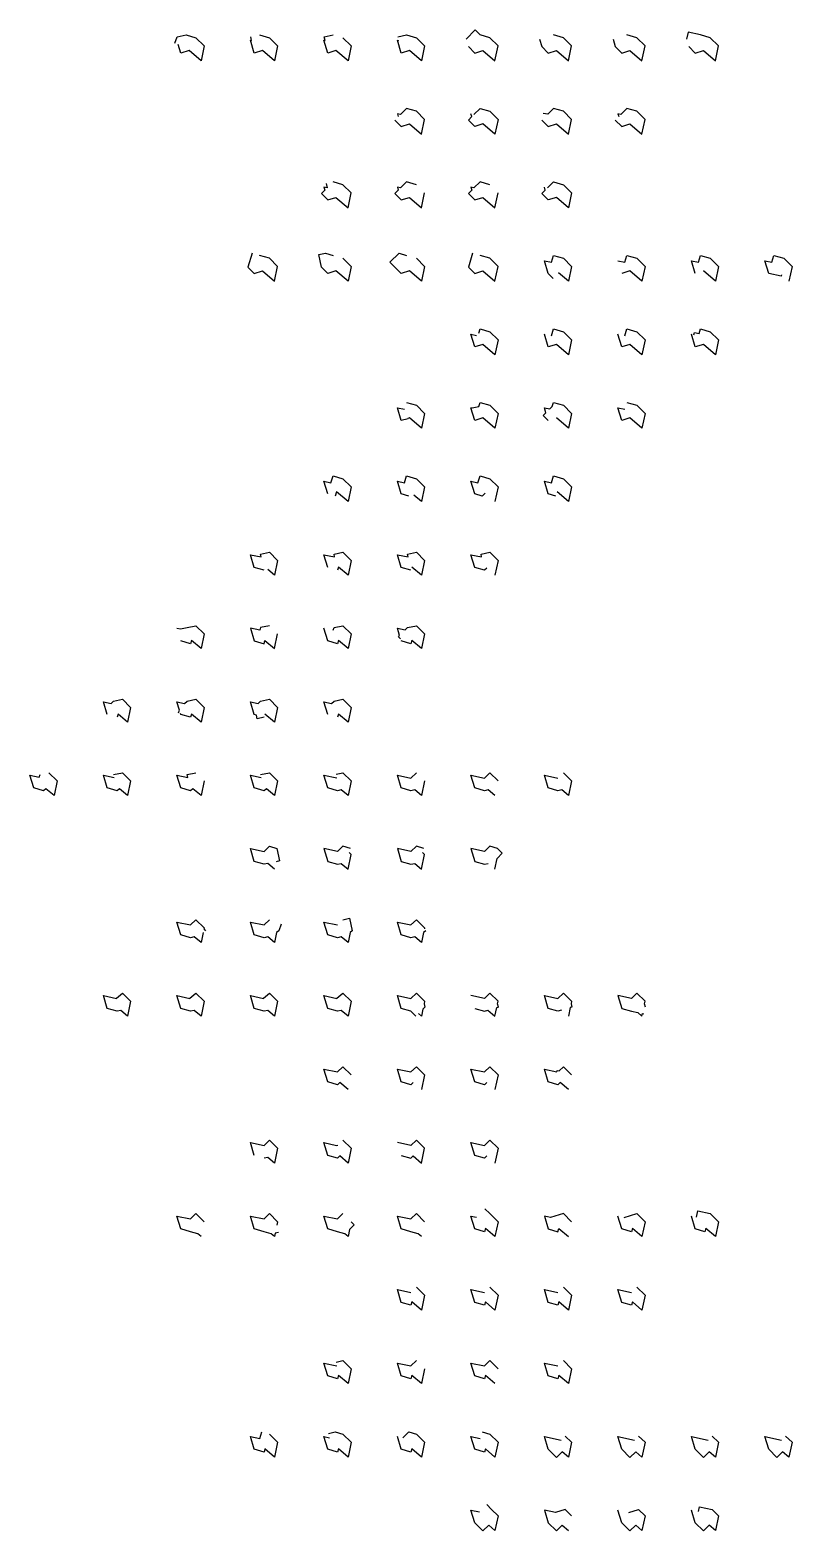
# Model space of a CAD drawing. Header units: inches. Extents: x -12292079.407 to -12292079.373, y 116895049.277 to 116895049.734.
# Drawn here: x -12292079.392 to -12292079.38475, y 116895049.30532 to 116895049.31959 of the extents above; entities that cross this region are included whole.
import ezdxf

# ---------------------------------------------------------------- set-up
doc = ezdxf.new("R2010")
doc.units = ezdxf.units.IN
doc.header["$MEASUREMENT"] = 0

msp = doc.modelspace()

# ---------------------------------------------------------------- linework, layer by layer
for points in [[(-12292079.387826, 116895049.319433), (-12292079.387766, 116895049.319372), (-12292079.387688, 116895049.319396), (-12292079.387574, 116895049.319299), (-12292079.387544, 116895049.319439), (-12292079.387622, 116895049.319517), (-12292079.387715, 116895049.319544), (-12292079.387762, 116895049.319591), (-12292079.387848, 116895049.319504)], [(-12292079.390618, 116895049.319465), (-12292079.390595, 116895049.319526), (-12292079.390511, 116895049.319544), (-12292079.390418, 116895049.319517), (-12292079.39034, 116895049.319439), (-12292079.390369, 116895049.319299), (-12292079.390483, 116895049.319396), (-12292079.390562, 116895049.319372), (-12292079.390586, 116895049.319452)], [(-12292079.38573, 116895049.319433), (-12292079.385669, 116895049.319372), (-12292079.385591, 116895049.319396), (-12292079.385477, 116895049.319299), (-12292079.385447, 116895049.319439), (-12292079.385526, 116895049.319517), (-12292079.385619, 116895049.319544), (-12292079.385737, 116895049.319569), (-12292079.385751, 116895049.319504)], [(-12292079.387127, 116895049.318734), (-12292079.387067, 116895049.318674), (-12292079.386989, 116895049.318697), (-12292079.386875, 116895049.3186), (-12292079.386845, 116895049.31874), (-12292079.386923, 116895049.318818), (-12292079.387017, 116895049.318845), (-12292079.387072, 116895049.318789), (-12292079.387114, 116895049.318798)], [(-12292079.389178, 116895049.318132), (-12292079.389169, 116895049.31809), (-12292079.38917, 116895049.318089), (-12292079.3892, 116895049.318095), (-12292079.389192, 116895049.318068), (-12292079.389224, 116895049.318035), (-12292079.389164, 116895049.317975), (-12292079.389086, 116895049.317998), (-12292079.388971, 116895049.317901), (-12292079.388942, 116895049.318041), (-12292079.38902, 116895049.318119), (-12292079.389113, 116895049.318146)], [(-12292079.38902, 116895049.31742), (-12292079.388942, 116895049.317342), (-12292079.388971, 116895049.317202), (-12292079.389086, 116895049.317299), (-12292079.389164, 116895049.317276), (-12292079.389224, 116895049.317336), (-12292079.38925, 116895049.317455), (-12292079.389185, 116895049.317468), (-12292079.389113, 116895049.317447)], [(-12292079.388321, 116895049.31742), (-12292079.388243, 116895049.317342), (-12292079.388272, 116895049.317202), (-12292079.388387, 116895049.317299), (-12292079.388465, 116895049.317276), (-12292079.388525, 116895049.317336), (-12292079.388572, 116895049.317382), (-12292079.388486, 116895049.317468), (-12292079.388414, 116895049.317447)], [(-12292079.38702, 116895049.317229), (-12292079.387067, 116895049.317276), (-12292079.387103, 116895049.317396), (-12292079.387036, 116895049.317382), (-12292079.387017, 116895049.317447), (-12292079.386923, 116895049.31742), (-12292079.386845, 116895049.317342), (-12292079.386875, 116895049.317202), (-12292079.386968, 116895049.317281)], [(-12292079.384849, 116895049.317262), (-12292079.384851, 116895049.317251), (-12292079.38497, 116895049.317276), (-12292079.385006, 116895049.317396), (-12292079.384939, 116895049.317382), (-12292079.38492, 116895049.317447), (-12292079.384827, 116895049.31742), (-12292079.384748, 116895049.317342), (-12292079.384778, 116895049.317202)], [(-12292079.387727, 116895049.316709), (-12292079.387715, 116895049.316748), (-12292079.387622, 116895049.316721), (-12292079.387544, 116895049.316643), (-12292079.387574, 116895049.316503), (-12292079.387688, 116895049.3166), (-12292079.387766, 116895049.316577), (-12292079.387802, 116895049.316697), (-12292079.38775, 116895049.316686)], [(-12292079.385681, 116895049.316692), (-12292079.385677, 116895049.316713), (-12292079.385632, 116895049.316703), (-12292079.385619, 116895049.316748), (-12292079.385526, 116895049.316721), (-12292079.385447, 116895049.316643), (-12292079.385477, 116895049.316503), (-12292079.385591, 116895049.3166), (-12292079.385669, 116895049.316577), (-12292079.385705, 116895049.316697)], [(-12292079.388414, 116895049.316049), (-12292079.388321, 116895049.316022), (-12292079.388243, 116895049.315944), (-12292079.388272, 116895049.315804), (-12292079.388387, 116895049.315901), (-12292079.388402, 116895049.315897), (-12292079.3884, 116895049.315892), (-12292079.388465, 116895049.315878), (-12292079.388501, 116895049.315998), (-12292079.388434, 116895049.315984)], [(-12292079.387067, 116895049.315878), (-12292079.387114, 116895049.315924), (-12292079.387088, 116895049.31595), (-12292079.387103, 116895049.315998), (-12292079.387051, 116895049.315987), (-12292079.387028, 116895049.31601), (-12292079.387017, 116895049.316049), (-12292079.386923, 116895049.316022), (-12292079.386845, 116895049.315944), (-12292079.386875, 116895049.315804), (-12292079.386989, 116895049.315901)], [(-12292079.388393, 116895049.315158), (-12292079.388465, 116895049.315179), (-12292079.388501, 116895049.315299), (-12292079.388434, 116895049.315285), (-12292079.388414, 116895049.31535), (-12292079.388321, 116895049.315323), (-12292079.388243, 116895049.315245), (-12292079.388272, 116895049.315105), (-12292079.388346, 116895049.315168)], [(-12292079.387667, 116895049.315185), (-12292079.387694, 116895049.315158), (-12292079.387766, 116895049.315179), (-12292079.387802, 116895049.315299), (-12292079.387735, 116895049.315285), (-12292079.387715, 116895049.31535), (-12292079.387622, 116895049.315323), (-12292079.387544, 116895049.315245), (-12292079.387574, 116895049.315105)], [(-12292079.38977, 116895049.314452), (-12292079.389863, 116895049.31448), (-12292079.389899, 116895049.3146), (-12292079.389797, 116895049.314579), (-12292079.389803, 116895049.314606), (-12292079.389719, 116895049.314624), (-12292079.389641, 116895049.314546), (-12292079.38967, 116895049.314406), (-12292079.389734, 116895049.31446)], [(-12292079.387652, 116895049.314473), (-12292079.387673, 116895049.314452), (-12292079.387766, 116895049.31448), (-12292079.387802, 116895049.3146), (-12292079.3877, 116895049.314579), (-12292079.387706, 116895049.314606), (-12292079.387622, 116895049.314624), (-12292079.387544, 116895049.314546), (-12292079.387574, 116895049.314406)], [(-12292079.390598, 116895049.313901), (-12292079.390563, 116895049.313894), (-12292079.390502, 116895049.313907), (-12292079.390418, 116895049.313925), (-12292079.39034, 116895049.313847), (-12292079.390369, 116895049.313707), (-12292079.39046, 116895049.313784), (-12292079.390469, 116895049.313754), (-12292079.390562, 116895049.313781)], [(-12292079.388471, 116895049.313802), (-12292079.38849, 116895049.313821), (-12292079.38848, 116895049.313832), (-12292079.388501, 116895049.313901), (-12292079.388426, 116895049.313886), (-12292079.388405, 116895049.313907), (-12292079.388321, 116895049.313925), (-12292079.388243, 116895049.313847), (-12292079.388272, 116895049.313707), (-12292079.388363, 116895049.313784), (-12292079.388372, 116895049.313754), (-12292079.388465, 116895049.313781)], [(-12292079.391261, 116895049.313082), (-12292079.391297, 116895049.313202), (-12292079.391225, 116895049.313187), (-12292079.3912, 116895049.313208), (-12292079.391117, 116895049.313226), (-12292079.391039, 116895049.313148), (-12292079.391068, 116895049.313008), (-12292079.391157, 116895049.313083), (-12292079.391168, 116895049.313055)], [(-12292079.390582, 116895049.313098), (-12292079.390573, 116895049.313121), (-12292079.390598, 116895049.313202), (-12292079.390526, 116895049.313187), (-12292079.390502, 116895049.313208), (-12292079.390418, 116895049.313226), (-12292079.39034, 116895049.313148), (-12292079.390369, 116895049.313008), (-12292079.39046, 116895049.313085), (-12292079.390469, 116895049.313055), (-12292079.390562, 116895049.313082), (-12292079.390565, 116895049.313091)], [(-12292079.38977, 116895049.313055), (-12292079.389834, 116895049.313041), (-12292079.389842, 116895049.313076), (-12292079.389863, 116895049.313082), (-12292079.389899, 116895049.313202), (-12292079.389827, 116895049.313187), (-12292079.389803, 116895049.313208), (-12292079.389719, 116895049.313226), (-12292079.389641, 116895049.313148), (-12292079.38967, 116895049.313008), (-12292079.389761, 116895049.313085)], [(-12292079.391816, 116895049.312527), (-12292079.391738, 116895049.312449), (-12292079.391767, 116895049.312309), (-12292079.391844, 116895049.312375), (-12292079.391867, 116895049.312356), (-12292079.39196, 116895049.312383), (-12292079.391996, 116895049.312504), (-12292079.391909, 116895049.312485), (-12292079.391899, 116895049.312509)], [(-12292079.389085, 116895049.312513), (-12292079.38902, 116895049.312527), (-12292079.388942, 116895049.312449), (-12292079.388971, 116895049.312309), (-12292079.389035, 116895049.312363), (-12292079.389071, 116895049.312356), (-12292079.389164, 116895049.312383), (-12292079.3892, 116895049.312504), (-12292079.389077, 116895049.312478)], [(-12292079.38967, 116895049.31161), (-12292079.389734, 116895049.311664), (-12292079.38977, 116895049.311657), (-12292079.389863, 116895049.311684), (-12292079.389899, 116895049.311805), (-12292079.38977, 116895049.311777), (-12292079.389719, 116895049.311828), (-12292079.389647, 116895049.311807), (-12292079.389622, 116895049.311688), (-12292079.389655, 116895049.311681)], [(-12292079.387574, 116895049.31161), (-12292079.387552, 116895049.311712), (-12292079.387504, 116895049.311761), (-12292079.38755, 116895049.311807), (-12292079.387622, 116895049.311828), (-12292079.387673, 116895049.311777), (-12292079.387802, 116895049.311805), (-12292079.387766, 116895049.311684), (-12292079.387673, 116895049.311657), (-12292079.387637, 116895049.311664)], [(-12292079.389606, 116895049.311086), (-12292079.389629, 116895049.311024), (-12292079.38965, 116895049.311006), (-12292079.38967, 116895049.310912), (-12292079.389734, 116895049.310965), (-12292079.38977, 116895049.310958), (-12292079.389863, 116895049.310985), (-12292079.389899, 116895049.311106), (-12292079.38977, 116895049.311079), (-12292079.389719, 116895049.311129)], [(-12292079.38902, 116895049.311129), (-12292079.388956, 116895049.311143), (-12292079.38893, 116895049.311024), (-12292079.388951, 116895049.311006), (-12292079.388971, 116895049.310912), (-12292079.389035, 116895049.310965), (-12292079.389071, 116895049.310958), (-12292079.389164, 116895049.310985), (-12292079.3892, 116895049.311106), (-12292079.389071, 116895049.311079)], [(-12292079.388325, 116895049.310212), (-12292079.388372, 116895049.310259), (-12292079.388465, 116895049.310286), (-12292079.388501, 116895049.310407), (-12292079.388372, 116895049.31038), (-12292079.388321, 116895049.31043), (-12292079.388243, 116895049.310353), (-12292079.388248, 116895049.310328), (-12292079.388239, 116895049.310298), (-12292079.388258, 116895049.310279), (-12292079.388272, 116895049.310212), (-12292079.388301, 116895049.310237)], [(-12292079.386143, 116895049.310298), (-12292079.386151, 116895049.310328), (-12292079.386146, 116895049.310353), (-12292079.386224, 116895049.31043), (-12292079.386275, 116895049.31038), (-12292079.386404, 116895049.310407), (-12292079.386368, 116895049.310286), (-12292079.386275, 116895049.310259), (-12292079.386215, 116895049.310246), (-12292079.386176, 116895049.310212), (-12292079.386171, 116895049.310237), (-12292079.386156, 116895049.310234)], [(-12292079.386875, 116895049.309514), (-12292079.386953, 116895049.309581), (-12292079.386974, 116895049.30956), (-12292079.387067, 116895049.309587), (-12292079.387103, 116895049.309708), (-12292079.386985, 116895049.309683), (-12292079.386982, 116895049.309696), (-12292079.386963, 116895049.309692), (-12292079.386923, 116895049.309731), (-12292079.386845, 116895049.309654)], [(-12292079.389863, 116895049.308888), (-12292079.389899, 116895049.309009), (-12292079.38977, 116895049.308982), (-12292079.389719, 116895049.309032), (-12292079.389641, 116895049.308955), (-12292079.38967, 116895049.308815), (-12292079.389734, 116895049.308869), (-12292079.38977, 116895049.308861)], [(-12292079.38902, 116895049.309032), (-12292079.388942, 116895049.308955), (-12292079.388971, 116895049.308815), (-12292079.38905, 116895049.308882), (-12292079.389071, 116895049.308861), (-12292079.389164, 116895049.308888), (-12292079.3892, 116895049.309009), (-12292079.389079, 116895049.308983), (-12292079.389067, 116895049.308986)], [(-12292079.389633, 116895049.308155), (-12292079.389664, 116895049.308148), (-12292079.38967, 116895049.308116), (-12292079.389701, 116895049.308142), (-12292079.38977, 116895049.308162), (-12292079.389863, 116895049.308189), (-12292079.389899, 116895049.30831), (-12292079.38977, 116895049.308283), (-12292079.389719, 116895049.308334), (-12292079.389641, 116895049.308256), (-12292079.389648, 116895049.308223)], [(-12292079.388942, 116895049.308256), (-12292079.388913, 116895049.308227), (-12292079.388957, 116895049.308182), (-12292079.388971, 116895049.308116), (-12292079.389002, 116895049.308142), (-12292079.389071, 116895049.308162), (-12292079.389164, 116895049.308189), (-12292079.3892, 116895049.30831), (-12292079.389071, 116895049.308283), (-12292079.38902, 116895049.308334)], [(-12292079.387669, 116895049.30838), (-12292079.387622, 116895049.308334), (-12292079.387544, 116895049.308256), (-12292079.387574, 116895049.308116), (-12292079.387664, 116895049.308193), (-12292079.387673, 116895049.308162), (-12292079.387766, 116895049.308189), (-12292079.387802, 116895049.30831), (-12292079.38775, 116895049.308299)], [(-12292079.385657, 116895049.3083), (-12292079.385644, 116895049.308359), (-12292079.385526, 116895049.308334), (-12292079.385447, 116895049.308256), (-12292079.385477, 116895049.308116), (-12292079.385567, 116895049.308193), (-12292079.385576, 116895049.308162), (-12292079.385669, 116895049.308189), (-12292079.385705, 116895049.30831)], [(-12292079.389085, 116895049.306922), (-12292079.38902, 116895049.306936), (-12292079.388942, 116895049.306858), (-12292079.388971, 116895049.306718), (-12292079.389062, 116895049.306795), (-12292079.389071, 116895049.306764), (-12292079.389164, 116895049.306791), (-12292079.3892, 116895049.306912), (-12292079.389077, 116895049.306886)], [(-12292079.389157, 116895049.306244), (-12292079.389092, 116895049.306258), (-12292079.38902, 116895049.306237), (-12292079.388942, 116895049.306159), (-12292079.388971, 116895049.306019), (-12292079.389062, 116895049.306096), (-12292079.389071, 116895049.306065), (-12292079.389164, 116895049.306093), (-12292079.3892, 116895049.306213), (-12292079.389148, 116895049.306202)], [(-12292079.388449, 116895049.306202), (-12292079.388393, 116895049.306258), (-12292079.388321, 116895049.306237), (-12292079.388243, 116895049.306159), (-12292079.388272, 116895049.306019), (-12292079.388363, 116895049.306096), (-12292079.388372, 116895049.306065), (-12292079.388465, 116895049.306093), (-12292079.388501, 116895049.306213)], [(-12292079.387651, 116895049.305567), (-12292079.387605, 116895049.30552), (-12292079.387544, 116895049.30546), (-12292079.387574, 116895049.30532), (-12292079.387633, 116895049.305371), (-12292079.387688, 116895049.305316), (-12292079.387766, 116895049.305394), (-12292079.387802, 116895049.305514), (-12292079.387721, 116895049.305497)], [(-12292079.385636, 116895049.3055), (-12292079.385627, 116895049.305545), (-12292079.385508, 116895049.30552), (-12292079.385447, 116895049.30546), (-12292079.385477, 116895049.30532), (-12292079.385536, 116895049.305371), (-12292079.385591, 116895049.305316), (-12292079.385669, 116895049.305394), (-12292079.385705, 116895049.305514)]]:
    msp.add_lwpolyline(points, close=True)
at = {"color": 98}
for points in [[(-12292079.389812, 116895049.319544), (-12292079.389719, 116895049.319517), (-12292079.389641, 116895049.319439), (-12292079.38967, 116895049.319299), (-12292079.389785, 116895049.319396), (-12292079.389863, 116895049.319372), (-12292079.389899, 116895049.319493), (-12292079.389888, 116895049.319491), (-12292079.389896, 116895049.319526)], [(-12292079.38902, 116895049.319517), (-12292079.388942, 116895049.319439), (-12292079.388971, 116895049.319299), (-12292079.389086, 116895049.319396), (-12292079.389164, 116895049.319372), (-12292079.3892, 116895049.319493), (-12292079.389189, 116895049.319491), (-12292079.389197, 116895049.319526), (-12292079.389113, 116895049.319544)], [(-12292079.388498, 116895049.319526), (-12292079.388414, 116895049.319544), (-12292079.388321, 116895049.319517), (-12292079.388243, 116895049.319439), (-12292079.388272, 116895049.319299), (-12292079.388387, 116895049.319396), (-12292079.388465, 116895049.319372), (-12292079.388501, 116895049.319493), (-12292079.38849, 116895049.319491)]]:
    msp.add_lwpolyline(points, close=True, dxfattribs=at)
at = {"color": 229}
for points in [[(-12292079.387149, 116895049.319504), (-12292079.387127, 116895049.319433), (-12292079.387067, 116895049.319372), (-12292079.386989, 116895049.319396), (-12292079.386875, 116895049.319299), (-12292079.386845, 116895049.319439), (-12292079.386923, 116895049.319517), (-12292079.387017, 116895049.319544)], [(-12292079.38645, 116895049.319504), (-12292079.386429, 116895049.319433), (-12292079.386368, 116895049.319372), (-12292079.38629, 116895049.319396), (-12292079.386176, 116895049.319299), (-12292079.386146, 116895049.319439), (-12292079.386224, 116895049.319517), (-12292079.386318, 116895049.319544)]]:
    msp.add_lwpolyline(points, close=True, dxfattribs=at)
at = {"color": 99}
for points in [[(-12292079.388525, 116895049.318734), (-12292079.388465, 116895049.318674), (-12292079.388387, 116895049.318697), (-12292079.388272, 116895049.3186), (-12292079.388243, 116895049.31874), (-12292079.388321, 116895049.318818), (-12292079.388414, 116895049.318845), (-12292079.388471, 116895049.318788), (-12292079.388501, 116895049.318794), (-12292079.388493, 116895049.318767)], [(-12292079.387773, 116895049.318788), (-12292079.387715, 116895049.318845), (-12292079.387622, 116895049.318818), (-12292079.387544, 116895049.31874), (-12292079.387574, 116895049.3186), (-12292079.387688, 116895049.318697), (-12292079.387766, 116895049.318674), (-12292079.387826, 116895049.318734), (-12292079.387794, 116895049.318767), (-12292079.387802, 116895049.318794)], [(-12292079.386429, 116895049.318734), (-12292079.386368, 116895049.318674), (-12292079.38629, 116895049.318697), (-12292079.386176, 116895049.3186), (-12292079.386146, 116895049.31874), (-12292079.386224, 116895049.318818), (-12292079.386318, 116895049.318845), (-12292079.386375, 116895049.318788), (-12292079.386404, 116895049.318794), (-12292079.386396, 116895049.318767)], [(-12292079.388321, 116895049.318119), (-12292079.388414, 116895049.318146), (-12292079.388471, 116895049.318089), (-12292079.388501, 116895049.318095), (-12292079.388493, 116895049.318068), (-12292079.388525, 116895049.318035), (-12292079.388465, 116895049.317975), (-12292079.388387, 116895049.317998), (-12292079.388272, 116895049.317901), (-12292079.388243, 116895049.318041)], [(-12292079.387622, 116895049.318119), (-12292079.387715, 116895049.318146), (-12292079.387773, 116895049.318089), (-12292079.387802, 116895049.318095), (-12292079.387794, 116895049.318068), (-12292079.387826, 116895049.318035), (-12292079.387766, 116895049.317975), (-12292079.387688, 116895049.317998), (-12292079.387574, 116895049.317901), (-12292079.387544, 116895049.318041)], [(-12292079.387074, 116895049.318089), (-12292079.387017, 116895049.318146), (-12292079.386923, 116895049.318119), (-12292079.386845, 116895049.318041), (-12292079.386875, 116895049.317901), (-12292079.386989, 116895049.317998), (-12292079.387067, 116895049.317975), (-12292079.387127, 116895049.318035), (-12292079.387095, 116895049.318068), (-12292079.387103, 116895049.318095)]]:
    msp.add_lwpolyline(points, close=True, dxfattribs=at)
at = {"color": 228}
for points in [[(-12292079.389884, 116895049.317468), (-12292079.389923, 116895049.317336), (-12292079.389863, 116895049.317276), (-12292079.389785, 116895049.317299), (-12292079.38967, 116895049.317202), (-12292079.389641, 116895049.317342), (-12292079.389719, 116895049.31742), (-12292079.389812, 116895049.317447)], [(-12292079.387787, 116895049.317468), (-12292079.387826, 116895049.317336), (-12292079.387766, 116895049.317276), (-12292079.387688, 116895049.317299), (-12292079.387574, 116895049.317202), (-12292079.387544, 116895049.317342), (-12292079.387622, 116895049.31742), (-12292079.387715, 116895049.317447)]]:
    msp.add_lwpolyline(points, close=True, dxfattribs=at)
at = {"color": 42}
for points in [[(-12292079.386404, 116895049.317396), (-12292079.386337, 116895049.317382), (-12292079.386318, 116895049.317447), (-12292079.386224, 116895049.31742), (-12292079.386146, 116895049.317342), (-12292079.386176, 116895049.317202), (-12292079.38629, 116895049.317299), (-12292079.386368, 116895049.317276)], [(-12292079.385669, 116895049.317276), (-12292079.385705, 116895049.317396), (-12292079.385638, 116895049.317382), (-12292079.385619, 116895049.317447), (-12292079.385526, 116895049.31742), (-12292079.385447, 116895049.317342), (-12292079.385477, 116895049.317202), (-12292079.385591, 116895049.317299)], [(-12292079.387036, 116895049.316683), (-12292079.387017, 116895049.316748), (-12292079.386923, 116895049.316721), (-12292079.386845, 116895049.316643), (-12292079.386875, 116895049.316503), (-12292079.386989, 116895049.3166), (-12292079.387067, 116895049.316577), (-12292079.387103, 116895049.316697)], [(-12292079.386337, 116895049.316683), (-12292079.386318, 116895049.316748), (-12292079.386224, 116895049.316721), (-12292079.386146, 116895049.316643), (-12292079.386176, 116895049.316503), (-12292079.38629, 116895049.3166), (-12292079.386368, 116895049.316577), (-12292079.386404, 116895049.316697)], [(-12292079.386318, 116895049.316049), (-12292079.386224, 116895049.316022), (-12292079.386146, 116895049.315944), (-12292079.386176, 116895049.315804), (-12292079.38629, 116895049.315901), (-12292079.386368, 116895049.315878), (-12292079.386404, 116895049.315998), (-12292079.386337, 116895049.315984)]]:
    msp.add_lwpolyline(points, close=True, dxfattribs=at)
msp.add_lwpolyline([(-12292079.387791, 116895049.315996), (-12292079.387727, 116895049.31601), (-12292079.387715, 116895049.316049), (-12292079.387622, 116895049.316022), (-12292079.387544, 116895049.315944), (-12292079.387574, 116895049.315804), (-12292079.387688, 116895049.315901), (-12292079.387766, 116895049.315878), (-12292079.387802, 116895049.315998), (-12292079.387791, 116895049.315996)])
at = {"color": 227}
for points in [[(-12292079.389164, 116895049.315179), (-12292079.3892, 116895049.315299), (-12292079.389133, 116895049.315285), (-12292079.389113, 116895049.31535), (-12292079.38902, 116895049.315323), (-12292079.388942, 116895049.315245), (-12292079.388971, 116895049.315105), (-12292079.38908, 116895049.315197), (-12292079.389092, 116895049.315158)], [(-12292079.386995, 116895049.315158), (-12292079.387067, 116895049.315179), (-12292079.387103, 116895049.315299), (-12292079.387036, 116895049.315285), (-12292079.387017, 116895049.31535), (-12292079.386923, 116895049.315323), (-12292079.386845, 116895049.315245), (-12292079.386875, 116895049.315105), (-12292079.386983, 116895049.315197)]]:
    msp.add_lwpolyline(points, close=True, dxfattribs=at)
at = {"color": 100}
for points in [[(-12292079.389164, 116895049.31448), (-12292079.3892, 116895049.3146), (-12292079.389098, 116895049.314579), (-12292079.389104, 116895049.314606), (-12292079.38902, 116895049.314624), (-12292079.388942, 116895049.314546), (-12292079.388971, 116895049.314406), (-12292079.389062, 116895049.314483), (-12292079.389071, 116895049.314452)], [(-12292079.388372, 116895049.314452), (-12292079.388465, 116895049.31448), (-12292079.388501, 116895049.3146), (-12292079.388399, 116895049.314579), (-12292079.388405, 116895049.314606), (-12292079.388321, 116895049.314624), (-12292079.388243, 116895049.314546), (-12292079.388272, 116895049.314406), (-12292079.388363, 116895049.314483)]]:
    msp.add_lwpolyline(points, close=True, dxfattribs=at)
at = {"color": 226}
for points in [[(-12292079.389719, 116895049.313925), (-12292079.389803, 116895049.313907), (-12292079.38981, 116895049.313883), (-12292079.389899, 116895049.313901), (-12292079.389863, 116895049.313781), (-12292079.38977, 116895049.313754), (-12292079.389761, 116895049.313784), (-12292079.38967, 116895049.313707), (-12292079.389641, 116895049.313847)], [(-12292079.389111, 116895049.313883), (-12292079.389104, 116895049.313907), (-12292079.38902, 116895049.313925), (-12292079.388942, 116895049.313847), (-12292079.388971, 116895049.313707), (-12292079.389062, 116895049.313784), (-12292079.389071, 116895049.313754), (-12292079.389164, 116895049.313781), (-12292079.3892, 116895049.313901)]]:
    msp.add_lwpolyline(points, close=True, dxfattribs=at)
at = {"color": 225}
msp.add_lwpolyline([(-12292079.389164, 116895049.313082), (-12292079.3892, 116895049.313202), (-12292079.389128, 116895049.313187), (-12292079.389104, 116895049.313208), (-12292079.38902, 116895049.313226), (-12292079.388942, 116895049.313148), (-12292079.388971, 116895049.313008), (-12292079.389062, 116895049.313085), (-12292079.389071, 116895049.313055)], close=True, dxfattribs=at)
at = {"color": 224}
for points in [[(-12292079.3912, 116895049.312509), (-12292079.391117, 116895049.312527), (-12292079.391039, 116895049.312449), (-12292079.391068, 116895049.312309), (-12292079.391145, 116895049.312375), (-12292079.391168, 116895049.312356), (-12292079.391261, 116895049.312383), (-12292079.391297, 116895049.312504), (-12292079.391195, 116895049.312482)], [(-12292079.39034, 116895049.312449), (-12292079.390369, 116895049.312309), (-12292079.390446, 116895049.312375), (-12292079.390469, 116895049.312356), (-12292079.390562, 116895049.312383), (-12292079.390598, 116895049.312504), (-12292079.390496, 116895049.312482), (-12292079.390502, 116895049.312509), (-12292079.390418, 116895049.312527)], [(-12292079.389803, 116895049.312509), (-12292079.389719, 116895049.312527), (-12292079.389641, 116895049.312449), (-12292079.38967, 116895049.312309), (-12292079.389747, 116895049.312375), (-12292079.38977, 116895049.312356), (-12292079.389863, 116895049.312383), (-12292079.389899, 116895049.312504), (-12292079.389797, 116895049.312482)]]:
    msp.add_lwpolyline(points, close=True, dxfattribs=at)
at = {"color": 101}
for points in [[(-12292079.388243, 116895049.312449), (-12292079.388272, 116895049.312309), (-12292079.388336, 116895049.312363), (-12292079.388372, 116895049.312356), (-12292079.388465, 116895049.312383), (-12292079.388501, 116895049.312504), (-12292079.388372, 116895049.312476), (-12292079.388321, 116895049.312527)], [(-12292079.387574, 116895049.312309), (-12292079.387637, 116895049.312363), (-12292079.387673, 116895049.312356), (-12292079.387766, 116895049.312383), (-12292079.387802, 116895049.312504), (-12292079.387673, 116895049.312476), (-12292079.387622, 116895049.312527), (-12292079.387544, 116895049.312449)], [(-12292079.386923, 116895049.312527), (-12292079.386845, 116895049.312449), (-12292079.386875, 116895049.312309), (-12292079.386938, 116895049.312363), (-12292079.386974, 116895049.312356), (-12292079.387067, 116895049.312383), (-12292079.387103, 116895049.312504), (-12292079.386974, 116895049.312476)]]:
    msp.add_lwpolyline(points, close=True, dxfattribs=at)
at = {"color": 223}
for points in [[(-12292079.388948, 116895049.311807), (-12292079.38902, 116895049.311828), (-12292079.389071, 116895049.311777), (-12292079.3892, 116895049.311805), (-12292079.389164, 116895049.311684), (-12292079.389071, 116895049.311657), (-12292079.389035, 116895049.311664), (-12292079.388971, 116895049.31161), (-12292079.388942, 116895049.31175), (-12292079.38896, 116895049.311768)], [(-12292079.388249, 116895049.311807), (-12292079.388321, 116895049.311828), (-12292079.388372, 116895049.311777), (-12292079.388501, 116895049.311805), (-12292079.388465, 116895049.311684), (-12292079.388372, 116895049.311657), (-12292079.388336, 116895049.311664), (-12292079.388272, 116895049.31161), (-12292079.388243, 116895049.31175), (-12292079.388261, 116895049.311768)]]:
    msp.add_lwpolyline(points, close=True, dxfattribs=at)
at = {"color": 222}
for points in [[(-12292079.390349, 116895049.311006), (-12292079.390369, 116895049.310912), (-12292079.390433, 116895049.310965), (-12292079.390469, 116895049.310958), (-12292079.390562, 116895049.310985), (-12292079.390598, 116895049.311106), (-12292079.390469, 116895049.311079), (-12292079.390418, 116895049.311129), (-12292079.39034, 116895049.311051), (-12292079.390342, 116895049.311041), (-12292079.390328, 116895049.311024)], [(-12292079.388231, 116895049.311024), (-12292079.388253, 116895049.311006), (-12292079.388272, 116895049.310912), (-12292079.388336, 116895049.310965), (-12292079.388372, 116895049.310958), (-12292079.388465, 116895049.310985), (-12292079.388501, 116895049.311106), (-12292079.388372, 116895049.311079), (-12292079.388321, 116895049.311129), (-12292079.388243, 116895049.311051), (-12292079.388245, 116895049.311041)]]:
    msp.add_lwpolyline(points, close=True, dxfattribs=at)
at = {"color": 221}
for points in [[(-12292079.391174, 116895049.310382), (-12292079.391117, 116895049.31043), (-12292079.391039, 116895049.310353), (-12292079.391068, 116895049.310212), (-12292079.391132, 116895049.310266), (-12292079.391168, 116895049.310259), (-12292079.391261, 116895049.310286), (-12292079.391297, 116895049.310407), (-12292079.391174, 116895049.310381)], [(-12292079.390475, 116895049.310382), (-12292079.390418, 116895049.31043), (-12292079.39034, 116895049.310353), (-12292079.390369, 116895049.310212), (-12292079.390433, 116895049.310266), (-12292079.390469, 116895049.310259), (-12292079.390562, 116895049.310286), (-12292079.390598, 116895049.310407), (-12292079.390475, 116895049.310381)], [(-12292079.389776, 116895049.310382), (-12292079.389719, 116895049.31043), (-12292079.389641, 116895049.310353), (-12292079.38967, 116895049.310212), (-12292079.389734, 116895049.310266), (-12292079.38977, 116895049.310259), (-12292079.389863, 116895049.310286), (-12292079.389899, 116895049.310407), (-12292079.389776, 116895049.310381)], [(-12292079.389077, 116895049.310382), (-12292079.38902, 116895049.31043), (-12292079.388942, 116895049.310353), (-12292079.388971, 116895049.310212), (-12292079.389035, 116895049.310266), (-12292079.389071, 116895049.310259), (-12292079.389164, 116895049.310286), (-12292079.3892, 116895049.310407), (-12292079.389077, 116895049.310381)]]:
    msp.add_lwpolyline(points, dxfattribs=at)
at = {"color": 220}
for points in [[(-12292079.387766, 116895049.310286), (-12292079.387673, 116895049.310259), (-12292079.38764, 116895049.310269), (-12292079.387574, 116895049.310212), (-12292079.387556, 116895049.310293), (-12292079.38754, 116895049.310298), (-12292079.387549, 116895049.310328), (-12292079.387544, 116895049.310353), (-12292079.387622, 116895049.31043), (-12292079.387673, 116895049.31038), (-12292079.387802, 116895049.310407)], [(-12292079.386941, 116895049.310269), (-12292079.386974, 116895049.310259), (-12292079.387067, 116895049.310286), (-12292079.387103, 116895049.310407), (-12292079.386974, 116895049.31038), (-12292079.386923, 116895049.31043), (-12292079.386845, 116895049.310353), (-12292079.38685, 116895049.310328), (-12292079.386842, 116895049.310298), (-12292079.386858, 116895049.310293), (-12292079.386875, 116895049.310212)]]:
    msp.add_lwpolyline(points, close=True, dxfattribs=at)
at = {"color": 102}
for points in [[(-12292079.388971, 116895049.309514), (-12292079.38905, 116895049.309581), (-12292079.389071, 116895049.30956), (-12292079.389164, 116895049.309587), (-12292079.3892, 116895049.309708), (-12292079.389071, 116895049.309681), (-12292079.38902, 116895049.309731), (-12292079.388942, 116895049.309654)], [(-12292079.388351, 116895049.309581), (-12292079.388372, 116895049.30956), (-12292079.388465, 116895049.309587), (-12292079.388501, 116895049.309708), (-12292079.388372, 116895049.309681), (-12292079.388321, 116895049.309731), (-12292079.388243, 116895049.309654), (-12292079.388272, 116895049.309514)], [(-12292079.387652, 116895049.309581), (-12292079.387673, 116895049.30956), (-12292079.387766, 116895049.309587), (-12292079.387802, 116895049.309708), (-12292079.387673, 116895049.309681), (-12292079.387622, 116895049.309731), (-12292079.387544, 116895049.309654), (-12292079.387574, 116895049.309514)], [(-12292079.388465, 116895049.308888), (-12292079.388372, 116895049.308861), (-12292079.388351, 116895049.308882), (-12292079.388272, 116895049.308815), (-12292079.388243, 116895049.308955), (-12292079.388321, 116895049.309032), (-12292079.388372, 116895049.308982), (-12292079.388501, 116895049.309009)], [(-12292079.387652, 116895049.308882), (-12292079.387673, 116895049.308861), (-12292079.387766, 116895049.308888), (-12292079.387802, 116895049.309009), (-12292079.387673, 116895049.308982), (-12292079.387622, 116895049.309032), (-12292079.387544, 116895049.308955), (-12292079.387574, 116895049.308815)]]:
    msp.add_lwpolyline(points, close=True, dxfattribs=at)
at = {"color": 219}
for points in [[(-12292079.390369, 116895049.308116), (-12292079.3904, 116895049.308142), (-12292079.390469, 116895049.308162), (-12292079.390562, 116895049.308189), (-12292079.390598, 116895049.30831), (-12292079.390469, 116895049.308283), (-12292079.390418, 116895049.308334), (-12292079.39034, 116895049.308256)], [(-12292079.388272, 116895049.308116), (-12292079.388303, 116895049.308142), (-12292079.388372, 116895049.308162), (-12292079.388465, 116895049.308189), (-12292079.388501, 116895049.30831), (-12292079.388372, 116895049.308283), (-12292079.388321, 116895049.308334), (-12292079.388243, 116895049.308256)]]:
    msp.add_lwpolyline(points, close=True, dxfattribs=at)
at = {"color": 218}
for points in [[(-12292079.386845, 116895049.308256), (-12292079.386923, 116895049.308334), (-12292079.387044, 116895049.308298), (-12292079.387103, 116895049.30831), (-12292079.387067, 116895049.308189), (-12292079.386974, 116895049.308162), (-12292079.386965, 116895049.308193), (-12292079.386875, 116895049.308116)], [(-12292079.386345, 116895049.308298), (-12292079.386224, 116895049.308334), (-12292079.386146, 116895049.308256), (-12292079.386176, 116895049.308116), (-12292079.386266, 116895049.308193), (-12292079.386275, 116895049.308162), (-12292079.386368, 116895049.308189), (-12292079.386404, 116895049.30831)]]:
    msp.add_lwpolyline(points, close=True, dxfattribs=at)
at = {"color": 41}
for points in [[(-12292079.388321, 116895049.307635), (-12292079.388243, 116895049.307557), (-12292079.388272, 116895049.307417), (-12292079.388363, 116895049.307494), (-12292079.388372, 116895049.307463), (-12292079.388465, 116895049.30749), (-12292079.388501, 116895049.307611), (-12292079.388372, 116895049.307584)], [(-12292079.387622, 116895049.307635), (-12292079.387544, 116895049.307557), (-12292079.387574, 116895049.307417), (-12292079.387664, 116895049.307494), (-12292079.387673, 116895049.307463), (-12292079.387766, 116895049.30749), (-12292079.387802, 116895049.307611), (-12292079.387673, 116895049.307584)], [(-12292079.386923, 116895049.307635), (-12292079.386845, 116895049.307557), (-12292079.386875, 116895049.307417), (-12292079.386965, 116895049.307494), (-12292079.386974, 116895049.307463), (-12292079.387067, 116895049.30749), (-12292079.387103, 116895049.307611), (-12292079.386974, 116895049.307584)], [(-12292079.386224, 116895049.307635), (-12292079.386146, 116895049.307557), (-12292079.386176, 116895049.307417), (-12292079.386266, 116895049.307494), (-12292079.386275, 116895049.307463), (-12292079.386368, 116895049.30749), (-12292079.386404, 116895049.307611), (-12292079.386275, 116895049.307584)], [(-12292079.388243, 116895049.306858), (-12292079.388272, 116895049.306718), (-12292079.388363, 116895049.306795), (-12292079.388372, 116895049.306764), (-12292079.388465, 116895049.306791), (-12292079.388501, 116895049.306912), (-12292079.388372, 116895049.306885), (-12292079.388321, 116895049.306936)], [(-12292079.387574, 116895049.306718), (-12292079.387664, 116895049.306795), (-12292079.387673, 116895049.306764), (-12292079.387766, 116895049.306791), (-12292079.387802, 116895049.306912), (-12292079.387673, 116895049.306885), (-12292079.387622, 116895049.306936), (-12292079.387544, 116895049.306858)], [(-12292079.386923, 116895049.306936), (-12292079.386845, 116895049.306858), (-12292079.386875, 116895049.306718), (-12292079.386965, 116895049.306795), (-12292079.386974, 116895049.306764), (-12292079.387067, 116895049.306791), (-12292079.387103, 116895049.306912), (-12292079.386974, 116895049.306885)]]:
    msp.add_lwpolyline(points, close=True, dxfattribs=at)
at = {"color": 217}
for points in [[(-12292079.389719, 116895049.306237), (-12292079.389641, 116895049.306159), (-12292079.38967, 116895049.306019), (-12292079.389761, 116895049.306096), (-12292079.38977, 116895049.306065), (-12292079.389863, 116895049.306093), (-12292079.389899, 116895049.306213), (-12292079.38981, 116895049.306194), (-12292079.389791, 116895049.306258)], [(-12292079.387694, 116895049.306258), (-12292079.387622, 116895049.306237), (-12292079.387544, 116895049.306159), (-12292079.387574, 116895049.306019), (-12292079.387664, 116895049.306096), (-12292079.387673, 116895049.306065), (-12292079.387766, 116895049.306093), (-12292079.387802, 116895049.306213), (-12292079.387713, 116895049.306194)]]:
    msp.add_lwpolyline(points, close=True, dxfattribs=at)
at = {"color": 103}
for points in [[(-12292079.386906, 116895049.306219), (-12292079.386845, 116895049.306159), (-12292079.386875, 116895049.306019), (-12292079.386934, 116895049.306069), (-12292079.386989, 116895049.306015), (-12292079.387067, 116895049.306093), (-12292079.387103, 116895049.306213), (-12292079.386945, 116895049.30618)], [(-12292079.386207, 116895049.306219), (-12292079.386146, 116895049.306159), (-12292079.386176, 116895049.306019), (-12292079.386235, 116895049.306069), (-12292079.38629, 116895049.306015), (-12292079.386368, 116895049.306093), (-12292079.386404, 116895049.306213), (-12292079.386246, 116895049.30618)], [(-12292079.385508, 116895049.306219), (-12292079.385447, 116895049.306159), (-12292079.385477, 116895049.306019), (-12292079.385536, 116895049.306069), (-12292079.385591, 116895049.306015), (-12292079.385669, 116895049.306093), (-12292079.385705, 116895049.306213), (-12292079.385547, 116895049.30618)], [(-12292079.384809, 116895049.306219), (-12292079.384748, 116895049.306159), (-12292079.384778, 116895049.306019), (-12292079.384837, 116895049.306069), (-12292079.384892, 116895049.306015), (-12292079.38497, 116895049.306093), (-12292079.385006, 116895049.306213), (-12292079.384848, 116895049.30618)]]:
    msp.add_lwpolyline(points, close=True, dxfattribs=at)
at = {"color": 216}
for points in [[(-12292079.386845, 116895049.30546), (-12292079.386906, 116895049.30552), (-12292079.386999, 116895049.305492), (-12292079.387103, 116895049.305514), (-12292079.387067, 116895049.305394), (-12292079.386989, 116895049.305316), (-12292079.386934, 116895049.305371), (-12292079.386875, 116895049.30532)], [(-12292079.3863, 116895049.305492), (-12292079.386207, 116895049.30552), (-12292079.386146, 116895049.30546), (-12292079.386176, 116895049.30532), (-12292079.386235, 116895049.305371), (-12292079.38629, 116895049.305316), (-12292079.386368, 116895049.305394), (-12292079.386404, 116895049.305514)]]:
    msp.add_lwpolyline(points, close=True, dxfattribs=at)

doc.saveas('drawing.dxf')
